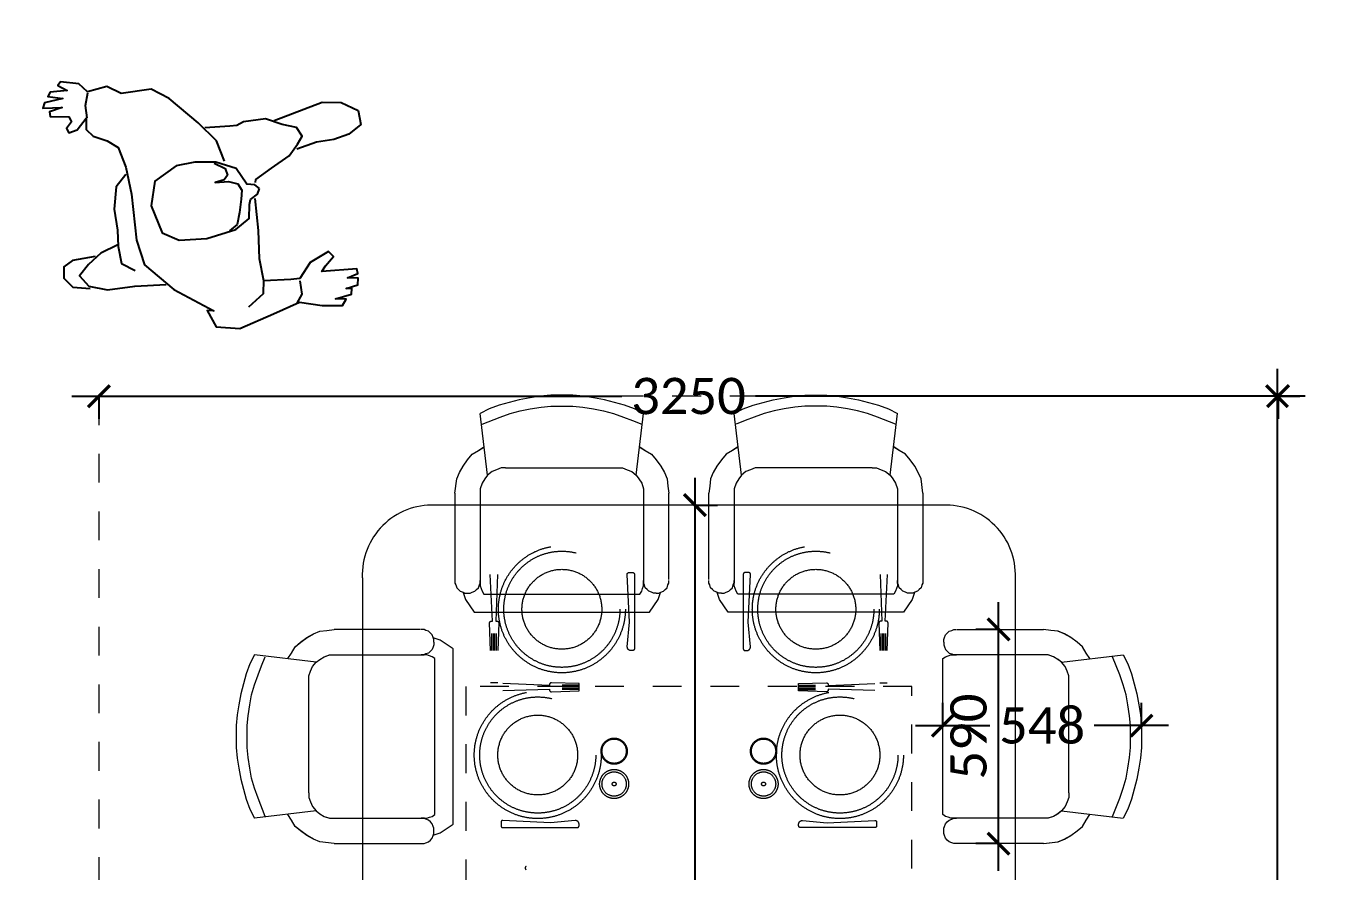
# Model space of a CAD drawing. Header units: millimetres. Extents: x -18512 to 101824, y -95768 to 52898.
# Drawn here: x 26300 to 29902, y -58972 to -56642 of the extents above; entities that cross this region are included whole.
import ezdxf

# ---------------------------------------------------------------- set-up
doc = ezdxf.new("R2010")
doc.units = ezdxf.units.MM
doc.header["$LTSCALE"] = 25
doc.header["$PDMODE"] = 3
doc.linetypes.add('Dash', pattern=[6.35, 3.175, -3.175])
doc.linetypes.add('HIDDEN2', pattern=[4.7625, 3.175, -1.5875])
doc.layers.get('0').update_dxf_attribs({"color": 254, "lineweight": 0})
doc.layers.get('Defpoints').update_dxf_attribs({"lineweight": 0})
for name, color, linetype, lineweight in [('FIXTURES', 8, 'Continuous', 0), ('hatch', 252, 'Continuous', 0), ('I-WALL', 2, 'Continuous', 9)]:
    doc.layers.add(name, color=color, linetype=linetype, lineweight=lineweight)
doc.layers.add('FURNITURE', color=1, linetype='Continuous')
doc.layers.add('WD-PEOPLE', color=8, linetype='Continuous')
doc.styles.add('FW_Calibri', font='calibri.ttf')
doc.dimstyles.new('1-50', dxfattribs={"dimscale": 50, "dimtxt": 2, "dimasz": 1.2, "dimexe": 1.25, "dimexo": 0.625, "dimtad": 1, "dimdec": 0, "dimtxsty": 'FW_Calibri', "dimblk": 'ARCHTICK', "dimcen": 2.5, "dimdle": 1.5, "dimadec": 0, "dimazin": 0, "dimtfac": 1, "dimtdec": 0, "dimtmove": 0, "dimatfit": 3, "dimfxl": 6, "dimfxlon": 1, "dimarcsym": 0})

# ---------------------------------------------------------------- blocks, each defined once
blk = doc.blocks.new('A$C777636C6')
for points in [[(0.2125, 0.6175), (0.2142, 0.6672), (0.2039, 0.6878), (0.1799, 0.693), (0.1577, 0.6775), (0.1474, 0.6415)], [(0.3599, 0.3036), (0.4062, 0.3122), (0.4524, 0.3431), (0.5159, 0.3945), (0.5433, 0.4288), (0.5467, 0.494), (0.5673, 0.5214), (0.5638, 0.5643), (0.5844, 0.5798), (0.5964, 0.6175), (0.5896, 0.6244), (0.5758, 0.6072), (0.5793, 0.6432), (0.5707, 0.6501), (0.5604, 0.6192), (0.5587, 0.6604), (0.5484, 0.6655), (0.5416, 0.6244), (0.5381, 0.6535), (0.5279, 0.6535), (0.5193, 0.6141), (0.5073, 0.6106), (0.4953, 0.6244), (0.485, 0.6209), (0.4884, 0.6021), (0.509, 0.578), (0.485, 0.5832), (0.4679, 0.5712), (0.4524, 0.5437), (0.4336, 0.5232), (0.389, 0.5146), (0.3291, 0.5146), (0.2297, 0.5232), (0.1748, 0.5163), (0.1097, 0.4648), (0.048, 0.3894), (0.0514, 0.4031), (0.0137, 0.3911), (0, 0.3413), (0.0171, 0.2642), (0.0308, 0.2041), (0.0137, 0.1578), (0.0051, 0.1149), (0.0171, 0.1046), (0.0223, 0.1269), (0.0257, 0.0909), (0.0377, 0.0875), (0.0394, 0.0995), (0.0428, 0.0738), (0.0566, 0.0703), (0.0617, 0.0926), (0.0668, 0.0686), (0.0771, 0.0686), (0.0857, 0.1441), (0.096, 0.1338), (0.1131, 0.1132), (0.1251, 0.1218), (0.1097, 0.1647), (0.0805, 0.1938), (0.0823, 0.2127), (0.0908, 0.271), (0.1388, 0.271), (0.1988, 0.2607), (0.2683, 0.2547)], [(0.2279, 0.5643), (0.2177, 0.6038), (0.1988, 0.6347), (0.1782, 0.6587), (0.1525, 0.6432), (0.1371, 0.6055), (0.1337, 0.5455), (0.1234, 0.4786)], [(0.3736, 0.518), (0.3513, 0.5437), (0.3051, 0.5575), (0.2588, 0.5592), (0.2245, 0.5643), (0.1868, 0.5643), (0.1662, 0.5386)], [(0.509, 0.5763), (0.5364, 0.5746), (0.5621, 0.5643)], [(0.0925, 0.271), (0.0634, 0.2779), (0.0411, 0.3139)], [(0.36, 0.3268), (0.3445, 0.3053), (0.3291, 0.3036), (0.3205, 0.3122), (0.3188, 0.3322), (0.3153, 0.3036), (0.3068, 0.2847), (0.2913, 0.2796), (0.2725, 0.2847), (0.2451, 0.2933), (0.2211, 0.3036), (0.2108, 0.3225)], [(0.3018, 0.2471), (0.3085, 0.2453), (0.3256, 0.2075), (0.3445, 0.1647), (0.365, 0.1424), (0.3805, 0.1286), (0.401, 0.1372), (0.413, 0.1664), (0.4319, 0.199), (0.4353, 0.247), (0.4302, 0.2624), (0.4319, 0.2779), (0.4387, 0.331)], [(0.0291, 0.2093), (0.0463, 0.1955), (0.0754, 0.1938)], [(0.425, 0.1818), (0.4439, 0.072), (0.4353, 0.0326), (0.4113, 0), (0.3805, 0), (0.365, 0.0292), (0.3599, 0.0635), (0.3616, 0.1012), (0.3548, 0.1458)]]:
    blk.add_lwpolyline(points)
blk.add_lwpolyline([(0.2879, 0.2412), (0.297, 0.2498), (0.3021, 0.2659), (0.3399, 0.2819), (0.3616, 0.3225), (0.3702, 0.3671), (0.3702, 0.4082), (0.3472, 0.4592), (0.2964, 0.4775), (0.2343, 0.4654), (0.212, 0.4328), (0.2039, 0.3739), (0.2108, 0.3087), (0.2285, 0.2756), (0.2576, 0.2688), (0.2684, 0.2648), (0.2765, 0.2476)], close=True)
blk = doc.blocks.new('_ArchTick')
at = {"color": 0, "linetype": 'ByBlock', "const_width": 0.15}
blk.add_lwpolyline([(-0.5, -0.5), (0.5, 0.5)], dxfattribs=at)
blk = doc.blocks.new('*D394')
at = {"layer": 'Defpoints', "color": 0, "transparency": 16777216}
for p in [(26500.4, -57661.5, 0), (29750.8, -57661.5, 0), (29750.8, -57661.5)]:
    blk.add_point(p, dxfattribs=at)
at = {"layer": 'I-WALL', "color": 0, "lineweight": -2, "transparency": 16777216}
for p, q in [((26425.4, -57661.5), (27941.4, -57661.5)), ((26500.4, -57661.5), (26500.4, -57724)), ((29825.8, -57661.5), (28309.9, -57661.5)), ((29750.8, -57661.5), (29750.8, -57724))]:
    blk.add_line(p, q, dxfattribs=at)
at = {"layer": 'I-WALL', "color": 0, "lineweight": -2, "transparency": 16777216, "xscale": 59.99999999999995, "yscale": 59.99999999999995, "zscale": 59.99999999999995, "rotation": 180}
blk.add_blockref('_ArchTick', (26500.4, -57661.5), dxfattribs=at)
at = {"layer": 'I-WALL', "color": 0, "lineweight": -2, "transparency": 16777216, "xscale": 59.99999999999995, "yscale": 59.99999999999995, "zscale": 59.99999999999995}
blk.add_blockref('_ArchTick', (29750.8, -57661.5), dxfattribs=at)
at = {"layer": 'I-WALL', "color": 0, "transparency": 16777216, "insert": (28125.6, -57661.5), "char_height": 100, "attachment_point": 5, "style": 'FW_Calibri'}
blk.add_mtext('3250', dxfattribs=at)
blk = doc.blocks.new('*D395')
at = {"layer": 'Defpoints', "color": 0, "transparency": 16777216}
for p in [(29747.8, -57661.5, 0), (29747.8, -62461.5, 0), (29747.8, -62461.5)]:
    blk.add_point(p, dxfattribs=at)
at = {"layer": 'I-WALL', "color": 0, "lineweight": -2, "transparency": 16777216}
for p, q in [((29747.8, -57586.5), (29747.8, -59979)), ((29747.8, -57661.5), (29810.3, -57661.5)), ((29747.8, -62536.5), (29747.8, -60144)), ((29747.8, -62461.5), (29685.3, -62461.5))]:
    blk.add_line(p, q, dxfattribs=at)
at = {"layer": 'I-WALL', "color": 0, "lineweight": -2, "transparency": 16777216, "xscale": 59.99999999999995, "yscale": 59.99999999999995, "zscale": 59.99999999999995}
for p, rotation in [((29747.8, -57661.5), 90), ((29747.8, -62461.5), 270)]:
    blk.add_blockref('_ArchTick', p, dxfattribs=dict(at, rotation=rotation))
at = {"layer": 'I-WALL', "color": 0, "transparency": 16777216, "insert": (29747.8, -60061.5), "char_height": 100, "attachment_point": 5, "style": 'FW_Calibri'}
blk.add_mtext('4800', dxfattribs=at)
blk = doc.blocks.new('*D397')
at = {"layer": 'Defpoints', "color": 0, "transparency": 16777216}
for p in [(28126.5, -57961.5), (28126.5, -62161.5), (28143, -62161.5)]:
    blk.add_point(p, dxfattribs=at)
at = {"layer": 'I-WALL', "color": 0, "lineweight": -2, "transparency": 16777216}
for p, q in [((28143, -57886.5), (28143, -60592.2)), ((28143, -57961.5), (28205.5, -57961.5)), ((28143, -62236.5), (28143, -60757.2)), ((28143, -62161.5), (28205.5, -62161.5))]:
    blk.add_line(p, q, dxfattribs=at)
at = {"layer": 'I-WALL', "color": 0, "lineweight": -2, "transparency": 16777216, "xscale": 59.99999999999995, "yscale": 59.99999999999995, "zscale": 59.99999999999995}
for p, rotation in [((28143, -57961.5), 90), ((28143, -62161.5), 270)]:
    blk.add_blockref('_ArchTick', p, dxfattribs=dict(at, rotation=rotation))
at = {"layer": 'I-WALL', "color": 0, "transparency": 16777216, "insert": (28143, -60674.7), "char_height": 100, "attachment_point": 5, "style": 'FW_Calibri'}
blk.add_mtext('4200', dxfattribs=at)
blk = doc.blocks.new('*D398')
at = {"layer": 'Defpoints', "color": 0, "transparency": 16777216}
for p in [(28980.2, -58304), (28980.2, -58304), (28980.2, -58894)]:
    blk.add_point(p, dxfattribs=at)
at = {"layer": 'I-WALL', "color": 0, "lineweight": -2, "transparency": 16777216}
for p, q in [((28980.2, -58969), (28980.2, -58229)), ((28980.2, -58304), (28917.7, -58304)), ((28980.2, -58894), (28917.7, -58894))]:
    blk.add_line(p, q, dxfattribs=at)
at = {"layer": 'I-WALL', "color": 0, "lineweight": -2, "transparency": 16777216, "xscale": 59.99999999999995, "yscale": 59.99999999999995, "zscale": 59.99999999999995}
for p, rotation in [((28980.2, -58304), 90), ((28980.2, -58894), 270)]:
    blk.add_blockref('_ArchTick', p, dxfattribs=dict(at, rotation=rotation))
at = {"layer": 'I-WALL', "color": 0, "transparency": 16777216, "insert": (28897.8, -58599), "char_height": 100, "attachment_point": 5, "rotation": 90, "style": 'FW_Calibri'}
blk.add_mtext('590', dxfattribs=at)
blk = doc.blocks.new('*D399')
at = {"layer": 'Defpoints', "color": 0, "transparency": 16777216}
for p in [(28826.5, -58599), (29374.1, -58569), (29374.1, -58599)]:
    blk.add_point(p, dxfattribs=at)
at = {"layer": 'I-WALL', "color": 0, "lineweight": -2, "transparency": 16777216}
for p, q in [((28826.5, -58569), (28826.5, -58506.5)), ((29374.1, -58569), (29374.1, -58506.5)), ((28751.5, -58569), (28956.4, -58569)), ((29449.1, -58569), (29244.2, -58569))]:
    blk.add_line(p, q, dxfattribs=at)
at = {"layer": 'I-WALL', "color": 0, "lineweight": -2, "transparency": 16777216, "xscale": 59.99999999999995, "yscale": 59.99999999999995, "zscale": 59.99999999999995, "rotation": 180}
blk.add_blockref('_ArchTick', (28826.5, -58569), dxfattribs=at)
at = {"layer": 'I-WALL', "color": 0, "lineweight": -2, "transparency": 16777216, "xscale": 59.99999999999995, "yscale": 59.99999999999995, "zscale": 59.99999999999995}
blk.add_blockref('_ArchTick', (29374.1, -58569), dxfattribs=at)
at = {"layer": 'I-WALL', "color": 0, "transparency": 16777216, "insert": (29100.3, -58569), "char_height": 100, "attachment_point": 5, "style": 'FW_Calibri'}
blk.add_mtext('548', dxfattribs=at)

msp = doc.modelspace()

# ---------------------------------------------------------------- linework, layer by layer
at = {"layer": 'FIXTURES', "color": 8, "linetype": 'HIDDEN2', "ltscale": 10}
for p, q in [((27571.5, -57878.9), (27551.5, -57708.9)), ((27981.5, -57878.9), (28001.5, -57708.9)), ((28271.5, -57878.9), (28251.5, -57708.9)), ((28681.5, -57878.9), (28701.5, -57708.9)), ((27621.5, -57859), (27931.5, -57859)), ((28631.5, -57859), (28321.5, -57859)), ((27551.5, -57929), (27551.5, -58176.5)), ((28001.5, -57929), (28001.5, -58176.5)), ((28071.5, -58166.5), (28071.5, -57929)), ((28181.5, -58166.5), (28181.5, -57929)), ((28251.5, -57929), (28251.5, -58176.5)), ((28701.5, -57929), (28701.5, -58176.5)), ((27584.9, -58281), (27579.2, -58152.4)), ((27599.1, -58152.2), (27594.9, -58281)), ((28653.9, -58152.2), (28658.1, -58281)), ((28668.1, -58281), (28673.8, -58152.4)), ((27561.5, -58206.5), (27991.5, -58206.5)), ((28691.5, -58206.5), (28261.5, -58206.5)), ((27386.5, -58304), (27149, -58304)), ((27579.9, -58362.2), (27577.4, -58286)), ((27582.4, -58281), (27584.9, -58281)), ((27583.6, -58362.2), (27583.6, -58315.6)), ((27587.8, -58362.2), (27587.8, -58315.6)), ((27592, -58362.2), (27592, -58315.6)), ((27594.9, -58281), (27597.4, -58281)), ((27596.2, -58362.2), (27596.2, -58315.6)), ((27602.4, -58286), (27599.9, -58362.2)), ((28650.6, -58286), (28653.1, -58362.2)), ((28658.1, -58281), (28655.6, -58281)), ((28656.8, -58362.2), (28656.8, -58315.6)), ((28661, -58362.2), (28661, -58315.6)), ((28665.2, -58362.2), (28665.2, -58315.6)), ((28670.6, -58281), (28668.1, -58281)), ((28669.4, -58362.2), (28669.4, -58315.6)), ((28673.1, -58362.2), (28675.6, -58286)), ((28866.5, -58304), (29104, -58304)), ((27098.9, -58394), (26928.9, -58374)), ((27149, -58374), (27396.5, -58374)), ((27426.5, -58814), (27426.5, -58384)), ((28826.5, -58814), (28826.5, -58384)), ((29104, -58374), (28856.5, -58374)), ((29154.1, -58394), (29324.1, -58374)), ((27079, -58754), (27079, -58444)), ((27599.9, -58450.6), (27579.9, -58450.6)), ((27742.5, -58458.3), (27613.9, -58452.6)), ((27742.5, -58455.8), (27742.5, -58458.3)), ((27823.8, -58453.3), (27747.5, -58450.8)), ((27823.8, -58457.1), (27777.1, -58457.1)), ((27823.8, -58473.3), (27823.8, -58453.3)), ((28429.2, -58453.3), (28505.5, -58450.8)), ((28429.2, -58473.3), (28429.2, -58453.3)), ((28429.2, -58457.1), (28475.9, -58457.1)), ((28510.5, -58458.3), (28639.1, -58452.6)), ((28510.5, -58455.8), (28510.5, -58458.3)), ((28653.1, -58450.6), (28673.1, -58450.6)), ((29174, -58754), (29174, -58444)), ((27613.8, -58472.5), (27742.5, -58468.3)), ((27742.5, -58468.3), (27742.5, -58470.8)), ((27747.5, -58475.8), (27823.8, -58473.3)), ((27823.8, -58461.2), (27777.1, -58461.2)), ((27823.8, -58465.4), (27777.1, -58465.4)), ((27823.8, -58469.6), (27777.1, -58469.6)), ((28429.2, -58461.2), (28475.9, -58461.2)), ((28429.2, -58465.4), (28475.9, -58465.4)), ((28429.2, -58469.6), (28475.9, -58469.6)), ((28505.5, -58475.8), (28429.2, -58473.3)), ((28639.2, -58472.5), (28510.5, -58468.3)), ((28510.5, -58468.3), (28510.5, -58470.8)), ((27098.9, -58804), (26928.9, -58824)), ((29154.1, -58804), (29324.1, -58824)), ((27149, -58824), (27396.5, -58824)), ((29104, -58824), (28856.5, -58824)), ((27676.1, -58963.6), (27677.3, -58965.7))]:
    msp.add_line(p, q, dxfattribs=at)
at = {"layer": 'FIXTURES', "color": 8, "linetype": 'HIDDEN2', "ltscale": 10, "elevation": 0, "flags": 128}
for points in [[(28001.5, -57708.9), (27976.5, -57696.4), (27949, -57686.4), (27921.5, -57678.9), (27894, -57671.4), (27864, -57666.4), (27836.5, -57661.4), (27806.5, -57658.9), (27776.5, -57658.9), (27746.5, -57658.9), (27716.5, -57661.4), (27689, -57666.4), (27659, -57671.4), (27631.5, -57678.9), (27604, -57686.4), (27576.5, -57696.4), (27551.5, -57708.9)], [(28251.5, -57708.9), (28276.5, -57696.4), (28304, -57686.4), (28331.5, -57678.9), (28359, -57671.4), (28389, -57666.4), (28416.5, -57661.4), (28446.5, -57658.9), (28476.5, -57658.9), (28506.5, -57658.9), (28536.5, -57661.4), (28564, -57666.4), (28594, -57671.4), (28621.5, -57678.9), (28649, -57686.4), (28676.5, -57696.4), (28701.5, -57708.9)], [(27556.5, -57738.9), (27606.5, -57718.9), (27634, -57708.9), (27661.5, -57701.4), (27689, -57696.4), (27719, -57691.4), (27746.5, -57688.9), (27776.5, -57688.9), (27806.5, -57688.9), (27834, -57691.4), (27864, -57696.4), (27891.5, -57701.4), (27919, -57708.9), (27946.5, -57718.9), (27971.5, -57728.9), (27996.5, -57738.9)], [(28696.5, -57738.9), (28646.5, -57718.9), (28619, -57708.9), (28591.5, -57701.4), (28564, -57696.4), (28534, -57691.4), (28506.5, -57688.9), (28476.5, -57688.9), (28446.5, -57688.9), (28419, -57691.4), (28389, -57696.4), (28361.5, -57701.4), (28334, -57708.9), (28306.5, -57718.9), (28281.5, -57728.9), (28256.5, -57738.9)], [(27481.5, -57928.9), (27486.5, -57888.9), (27494, -57871.4), (27504, -57853.9), (27516.5, -57836.4), (27529, -57821.4), (27546.5, -57811.4), (27561.5, -57801.4)], [(27481.5, -57929), (27486.5, -57889), (27494, -57871.5), (27504, -57854), (27516.5, -57836.5), (27529, -57821.5), (27546.5, -57811.5), (27561.5, -57801.5)], [(27991.5, -57801.4), (28006.5, -57811.4), (28024, -57821.4), (28036.5, -57836.4), (28049, -57853.9), (28059, -57871.4), (28066.5, -57888.9), (28069, -57908.9), (28071.5, -57928.9)], [(27991.5, -57801.5), (28006.5, -57811.5), (28024, -57821.5), (28036.5, -57836.5), (28049, -57854), (28059, -57871.5), (28066.5, -57889), (28069, -57909), (28071.5, -57929)], [(28261.5, -57801.4), (28246.5, -57811.4), (28229, -57821.4), (28216.5, -57836.4), (28204, -57853.9), (28194, -57871.4), (28186.5, -57888.9), (28184, -57908.9), (28181.5, -57928.9)], [(28261.5, -57801.5), (28246.5, -57811.5), (28229, -57821.5), (28216.5, -57836.5), (28204, -57854), (28194, -57871.5), (28186.5, -57889), (28184, -57909), (28181.5, -57929)], [(28771.5, -57928.9), (28766.5, -57888.9), (28759, -57871.4), (28749, -57853.9), (28736.5, -57836.4), (28724, -57821.4), (28706.5, -57811.4), (28691.5, -57801.4)], [(28771.5, -57929), (28766.5, -57889), (28759, -57871.5), (28749, -57854), (28736.5, -57836.5), (28724, -57821.5), (28706.5, -57811.5), (28691.5, -57801.5)], [(27621.5, -57858.9), (27609, -57858.9), (27596.5, -57863.9), (27584, -57868.9), (27571.5, -57878.9), (27564, -57888.9), (27556.5, -57901.4), (27551.5, -57916.4), (27551.5, -57928.9)], [(27621.5, -57859), (27609, -57859), (27596.5, -57864), (27584, -57869), (27571.5, -57879), (27564, -57889), (27556.5, -57901.5), (27551.5, -57916.5), (27551.5, -57929)], [(27931.5, -57858.9), (27944, -57858.9), (27956.5, -57863.9), (27969, -57868.9), (27981.5, -57878.9), (27989, -57888.9), (27996.5, -57901.4), (28001.5, -57916.4), (28001.5, -57928.9)], [(27931.5, -57859), (27944, -57859), (27956.5, -57864), (27969, -57869), (27981.5, -57879), (27989, -57889), (27996.5, -57901.5), (28001.5, -57916.5), (28001.5, -57929)], [(28321.5, -57858.9), (28309, -57858.9), (28296.5, -57863.9), (28284, -57868.9), (28271.5, -57878.9), (28264, -57888.9), (28256.5, -57901.4), (28251.5, -57916.4), (28251.5, -57928.9)], [(28321.5, -57859), (28309, -57859), (28296.5, -57864), (28284, -57869), (28271.5, -57879), (28264, -57889), (28256.5, -57901.5), (28251.5, -57916.5), (28251.5, -57929)], [(28631.5, -57858.9), (28644, -57858.9), (28656.5, -57863.9), (28669, -57868.9), (28681.5, -57878.9), (28689, -57888.9), (28696.5, -57901.4), (28701.5, -57916.4), (28701.5, -57928.9)], [(28631.5, -57859), (28644, -57859), (28656.5, -57864), (28669, -57869), (28681.5, -57879), (28689, -57889), (28696.5, -57901.5), (28701.5, -57916.5), (28701.5, -57929)], [(27481.5, -57929), (27481.5, -58176.5), (27484, -58181.5), (27486.5, -58189), (27491.5, -58194), (27496.5, -58199), (27504, -58201.5), (27509, -58204), (27516.5, -58204), (27524, -58204), (27529, -58201.5), (27536.5, -58199), (27541.5, -58194), (27546.5, -58189), (27549, -58181.5), (27551.5, -58176.5), (27551.5, -58169)], [(28771.5, -57929), (28771.5, -58176.5), (28769, -58181.5), (28766.5, -58189), (28761.5, -58194), (28756.5, -58199), (28749, -58201.5), (28744, -58204), (28736.5, -58204), (28729, -58204), (28724, -58201.5), (28716.5, -58199), (28711.5, -58194), (28706.5, -58189), (28704, -58181.5), (28701.5, -58176.5), (28701.5, -58169)], [(28036.5, -58204), (28029, -58204), (28024, -58201.5), (28016.5, -58199), (28011.5, -58194), (28006.5, -58189), (28004, -58181.5), (28001.5, -58176.5), (28001.5, -58169)], [(28036.5, -58204), (28044, -58204), (28049, -58201.5), (28056.5, -58199), (28061.5, -58194), (28066.5, -58189), (28069, -58181.5), (28071.5, -58176.5), (28071.5, -58169)], [(28216.5, -58204), (28209, -58204), (28204, -58201.5), (28196.5, -58199), (28191.5, -58194), (28186.5, -58189), (28184, -58181.5), (28181.5, -58176.5), (28181.5, -58169)], [(28216.5, -58204), (28224, -58204), (28229, -58201.5), (28236.5, -58199), (28241.5, -58194), (28246.5, -58189), (28249, -58181.5), (28251.5, -58176.5), (28251.5, -58169)], [(27504.8, -58201.9), (27506.6, -58207.3), (27511.2, -58221.2), (27534.7, -58256.5), (28018.3, -58256.5), (28041.8, -58221.2), (28046.4, -58207.3), (28048.2, -58201.9)], [(27551.5, -58176.5), (27551.5, -58184), (27554, -58191.5), (27556.5, -58199), (27561.5, -58206.5)], [(27991.5, -58206.5), (27996.5, -58199), (27999, -58191.5), (28001.5, -58184), (28001.5, -58176.5)], [(28748.2, -58201.9), (28746.4, -58207.3), (28741.8, -58221.2), (28718.3, -58256.5), (28234.7, -58256.5), (28211.2, -58221.2), (28206.6, -58207.3), (28204.8, -58201.9)], [(28261.5, -58206.5), (28256.5, -58199), (28254, -58191.5), (28251.5, -58184), (28251.5, -58176.5)], [(28701.5, -58176.5), (28701.5, -58184), (28699, -58191.5), (28696.5, -58199), (28691.5, -58206.5)], [(27021.4, -58384), (27031.4, -58369), (27041.4, -58351.5), (27056.4, -58339), (27073.9, -58326.5), (27091.4, -58316.5), (27108.9, -58309), (27128.9, -58306.5), (27148.9, -58304)], [(27021.5, -58384), (27031.5, -58369), (27041.5, -58351.5), (27056.5, -58339), (27074, -58326.5), (27091.5, -58316.5), (27109, -58309), (27129, -58306.5), (27149, -58304)], [(27424, -58339), (27424, -58331.5), (27421.5, -58326.5), (27419, -58319), (27414, -58314), (27409, -58309), (27401.5, -58306.5), (27396.5, -58304), (27389, -58304)], [(28829, -58339), (28829, -58331.5), (28831.5, -58326.5), (28834, -58319), (28839, -58314), (28844, -58309), (28851.5, -58306.5), (28856.5, -58304), (28864, -58304)], [(29231.5, -58384), (29221.5, -58369), (29211.5, -58351.5), (29196.5, -58339), (29179, -58326.5), (29161.5, -58316.5), (29144, -58309), (29124, -58306.5), (29104, -58304)], [(29231.6, -58384), (29221.6, -58369), (29211.6, -58351.5), (29196.6, -58339), (29179.1, -58326.5), (29161.6, -58316.5), (29144.1, -58309), (29124.1, -58306.5), (29104.1, -58304)], [(27424, -58339), (27424, -58346.5), (27421.5, -58351.5), (27419, -58359), (27414, -58364), (27409, -58369), (27401.5, -58371.5), (27396.5, -58374), (27389, -58374)], [(27421.9, -58870.8), (27427.3, -58868.9), (27441.2, -58864.3), (27476.5, -58840.8), (27476.5, -58357.3), (27441.2, -58333.7), (27427.3, -58329.1), (27421.9, -58327.3)], [(28829, -58339), (28829, -58346.5), (28831.5, -58351.5), (28834, -58359), (28839, -58364), (28844, -58369), (28851.5, -58371.5), (28856.5, -58374), (28864, -58374)], [(26928.9, -58374), (26916.4, -58399), (26906.4, -58426.5), (26898.9, -58454), (26891.4, -58481.5), (26886.4, -58511.5), (26881.4, -58539), (26878.9, -58569), (26878.9, -58599), (26878.9, -58629), (26881.4, -58659), (26886.4, -58686.5), (26891.4, -58716.5), (26898.9, -58744), (26906.4, -58771.5), (26916.4, -58799), (26928.9, -58824)], [(26958.9, -58819), (26938.9, -58769), (26928.9, -58741.5), (26921.4, -58714), (26916.4, -58686.5), (26911.4, -58656.5), (26908.9, -58629), (26908.9, -58599), (26908.9, -58569), (26911.4, -58541.5), (26916.4, -58511.5), (26921.4, -58484), (26928.9, -58456.5), (26938.9, -58429), (26948.9, -58404), (26958.9, -58379)], [(27078.9, -58444), (27078.9, -58431.5), (27083.9, -58419), (27088.9, -58406.5), (27098.9, -58394), (27108.9, -58386.5), (27121.4, -58379), (27136.4, -58374), (27148.9, -58374)], [(27079, -58444), (27079, -58431.5), (27084, -58419), (27089, -58406.5), (27099, -58394), (27109, -58386.5), (27121.5, -58379), (27136.5, -58374), (27149, -58374)], [(27426.5, -58384), (27419, -58379), (27411.5, -58376.5), (27404, -58374), (27396.5, -58374)], [(28826.5, -58384), (28834, -58379), (28841.5, -58376.5), (28849, -58374), (28856.5, -58374)], [(29174, -58444), (29174, -58431.5), (29169, -58419), (29164, -58406.5), (29154, -58394), (29144, -58386.5), (29131.5, -58379), (29116.5, -58374), (29104, -58374)], [(29174.1, -58444), (29174.1, -58431.5), (29169.1, -58419), (29164.1, -58406.5), (29154.1, -58394), (29144.1, -58386.5), (29131.6, -58379), (29116.6, -58374), (29104.1, -58374)], [(29294.1, -58819), (29314.1, -58769), (29324.1, -58741.5), (29331.6, -58714), (29336.6, -58686.5), (29341.6, -58656.5), (29344.1, -58629), (29344.1, -58599), (29344.1, -58569), (29341.6, -58541.5), (29336.6, -58511.5), (29331.6, -58484), (29324.1, -58456.5), (29314.1, -58429), (29304.1, -58404), (29294.1, -58379)], [(29324.1, -58374), (29336.6, -58399), (29346.6, -58426.5), (29354.1, -58454), (29361.6, -58481.5), (29366.6, -58511.5), (29371.6, -58539), (29374.1, -58569), (29374.1, -58599), (29374.1, -58629), (29371.6, -58659), (29366.6, -58686.5), (29361.6, -58716.5), (29354.1, -58744), (29346.6, -58771.5), (29336.6, -58799), (29324.1, -58824)], [(27078.9, -58754), (27078.9, -58766.5), (27083.9, -58779), (27088.9, -58791.5), (27098.9, -58804), (27108.9, -58811.5), (27121.4, -58819), (27136.4, -58824), (27148.9, -58824)], [(27079, -58754), (27079, -58766.5), (27084, -58779), (27089, -58791.5), (27099, -58804), (27109, -58811.5), (27121.5, -58819), (27136.5, -58824), (27149, -58824)], [(29174, -58754), (29174, -58766.5), (29169, -58779), (29164, -58791.5), (29154, -58804), (29144, -58811.5), (29131.5, -58819), (29116.5, -58824), (29104, -58824)], [(29174.1, -58754), (29174.1, -58766.5), (29169.1, -58779), (29164.1, -58791.5), (29154.1, -58804), (29144.1, -58811.5), (29131.6, -58819), (29116.6, -58824), (29104.1, -58824)], [(27148.9, -58894), (27108.9, -58889), (27091.4, -58881.5), (27073.9, -58871.5), (27056.4, -58859), (27041.4, -58846.5), (27031.4, -58829), (27021.4, -58814)], [(27149, -58894), (27109, -58889), (27091.5, -58881.5), (27074, -58871.5), (27056.5, -58859), (27041.5, -58846.5), (27031.5, -58829), (27021.5, -58814)], [(27396.5, -58824), (27404, -58824), (27411.5, -58821.5), (27419, -58819), (27426.5, -58814)], [(28856.5, -58824), (28849, -58824), (28841.5, -58821.5), (28834, -58819), (28826.5, -58814)], [(29104, -58894), (29144, -58889), (29161.5, -58881.5), (29179, -58871.5), (29196.5, -58859), (29211.5, -58846.5), (29221.5, -58829), (29231.5, -58814)], [(29104.1, -58894), (29144.1, -58889), (29161.6, -58881.5), (29179.1, -58871.5), (29196.6, -58859), (29211.6, -58846.5), (29221.6, -58829), (29231.6, -58814)], [(27149, -58894), (27396.5, -58894), (27401.5, -58891.5), (27409, -58889), (27414, -58884), (27419, -58879), (27421.5, -58871.5), (27424, -58866.5), (27424, -58859), (27424, -58851.5), (27421.5, -58846.5), (27419, -58839), (27414, -58834), (27409, -58829), (27401.5, -58826.5), (27396.5, -58824), (27389, -58824)], [(29104, -58894), (28856.5, -58894), (28851.5, -58891.5), (28844, -58889), (28839, -58884), (28834, -58879), (28831.5, -58871.5), (28829, -58866.5), (28829, -58859), (28829, -58851.5), (28831.5, -58846.5), (28834, -58839), (28839, -58834), (28844, -58829), (28851.5, -58826.5), (28856.5, -58824), (28864, -58824)]]:
    msp.add_lwpolyline(points, dxfattribs=at)
for points in [[(27976.4, -58357.2, -0.414214), (27971.4, -58362.2), (27966.9, -58362.2, -0.430241), (27956.9, -58351.7), (27963.1, -58283.6), (27956.5, -58152.4, -0.422551), (27961.5, -58147.2), (27971.4, -58147.2, -0.414214), (27976.4, -58152.2), (27976.4, -58357.2)], [(28276.6, -58357.2, 0.414214), (28281.6, -58362.2), (28286.1, -58362.2, 0.430241), (28296.1, -58351.7), (28289.9, -58283.6), (28296.5, -58152.4, 0.422551), (28291.5, -58147.2), (28281.6, -58147.2, 0.414214), (28276.6, -58152.2), (28276.6, -58357.2)], [(27577.4, -58286, -0.198912), (27578.9, -58282.4, -0.198912), (27582.4, -58281)], [(27597.4, -58281, -0.198912), (27601, -58282.4, -0.198912), (27602.4, -58286)], [(28655.6, -58281, 0.198912), (28652, -58282.4, 0.198912), (28650.6, -58286)], [(28675.6, -58286, 0.198912), (28674.1, -58282.4, 0.198912), (28670.6, -58281)], [(27747.5, -58450.8, 0.198912), (27744, -58452.3, 0.198912), (27742.5, -58455.8)], [(28505.5, -58450.8, -0.198912), (28509, -58452.3, -0.198912), (28510.5, -58455.8)], [(27742.5, -58470.8, 0.198912), (27744, -58474.4, 0.198912), (27747.5, -58475.8)], [(28510.5, -58470.8, -0.198912), (28509, -58474.4, -0.198912), (28505.5, -58475.8)], [(27818.8, -58849.8, 0.414214), (27823.8, -58844.8), (27823.8, -58840.3, 0.430241), (27813.2, -58830.3), (27745.1, -58836.5), (27613.9, -58829.9, 0.422551), (27608.8, -58834.9), (27608.8, -58844.8, 0.414214), (27613.8, -58849.8), (27818.8, -58849.8)], [(28434.2, -58849.8, -0.414214), (28429.2, -58844.8), (28429.2, -58840.3, -0.430241), (28439.7, -58830.3), (28507.9, -58836.5), (28639.1, -58829.9, -0.422551), (28644.2, -58834.9), (28644.2, -58844.8, -0.414214), (28639.2, -58849.8), (28434.2, -58849.8)], [(27677.8, -58956.7, 0.198912), (27675.5, -58959.8, 0.198912), (27676.1, -58963.6)]]:
    msp.add_lwpolyline(points, format="xyb", dxfattribs=at)
at = {"layer": 'FIXTURES', "color": 8, "linetype": 'HIDDEN2', "ltscale": 10}
for centre, radius in [((27776.5, -58248.4), 175), ((27776.5, -58248.4), 160), ((28476.5, -58248.4), 175), ((28476.5, -58248.4), 160), ((27776.5, -58248.4), 110), ((28476.5, -58248.4), 110), ((27710, -58649.9), 175), ((27710, -58649.9), 160), ((28543, -58649.9), 175), ((28543, -58649.9), 160), ((27710, -58649.9), 110), ((28543, -58649.9), 110), ((27920.6, -58639.3), 36), ((28332.4, -58639.3), 36), ((27920.6, -58639.3), 33.5), ((28332.4, -58639.3), 33.5), ((27920.6, -58729.7), 40), ((27920.6, -58729.7), 33.5), ((28332.4, -58729.7), 40), ((28332.4, -58729.7), 33.5), ((27920.6, -58729.7), 5.42), ((28332.4, -58729.7), 5.42)]:
    msp.add_circle(centre, radius, dxfattribs=at)
at = {"layer": 'FURNITURE', "linetype": 'Continuous', "lineweight": 5}
for p, q in [((28841.7, -57961.5), (27411.3, -57961.5)), ((27226.5, -58161.5), (27226.5, -61976.7)), ((29026.5, -61976.7), (29026.5, -58161.5))]:
    msp.add_line(p, q, dxfattribs=at)
for centre, start, end in [((27418.9, -58153.9), 87.7409, 182.2591), ((28834.1, -58153.9), 357.7409, 92.2591)]:
    msp.add_arc(centre, 192.6, start, end, dxfattribs=at)
at = {"layer": 'hatch', "linetype": 'Dash', "lineweight": 9, "elevation": 0}
for points in [[(26500.4, -57661.5), (26500.4, -62461.5), (29747.8, -62461.5), (29747.8, -57661.5)], [(27511.5, -58461.5), (27511.5, -61661.5), (28741.5, -61661.5), (28741.5, -58461.5)]]:
    msp.add_lwpolyline(points, close=True, dxfattribs=at)

# ---------------------------------------------------------------- block references
at = {"layer": 'WD-PEOPLE', "xscale": 1278.142310049473, "yscale": 1278.142310049473, "zscale": 1278.142310049473, "rotation": 101.2266430126779}
msp.add_blockref('A$C777636C6', (27316.9, -57389.9), dxfattribs=at)

# ---------------------------------------------------------------- dimensions: what is measured, and where the dimension line sits
at = {"layer": 'I-WALL', "color": 1, "true_color": 0xf40b0b}
for base, p1, p2, angle, picture, middle in [((29750.8, -57661.5), (26500.4, -57661.5, 0), (29750.8, -57661.5, 0), 180, '*D394', (28125.6, -57661.5)), ((29747.8, -62461.5), (29747.8, -57661.5, 0), (29747.8, -62461.5, 0), 90, '*D395', (29747.8, -60061.5)), ((29374.1, -58569), (28826.5, -58599), (29374.1, -58599), 180, '*D399', (29100.3, -58569))]:
    dim = msp.add_linear_dim(base=base, p1=p1, p2=p2, angle=angle, dimstyle='1-50', dxfattribs=at)
    dim.commit()
    dim.dimension.update_dxf_attribs({"geometry": picture, "text_midpoint": middle, "text_rotation": 270})
dim = msp.add_linear_dim(base=(28143, -62161.5), p1=(28126.5, -57961.5), p2=(28126.5, -62161.5), angle=90, dimstyle='1-50', dxfattribs=at)
dim.commit()
dim.dimension.update_dxf_attribs({"geometry": '*D397', "text_midpoint": (28143, -60674.7), "dimtype": 160, "text_rotation": 270})
dim = msp.add_linear_dim(base=(28980.2, -58304), p1=(28980.2, -58894), p2=(28980.2, -58304), angle=90, dimstyle='1-50', dxfattribs=at)
dim.commit()
dim.dimension.update_dxf_attribs({"geometry": '*D398', "text_midpoint": (28897.8, -58599)})

doc.saveas('drawing.dxf')
